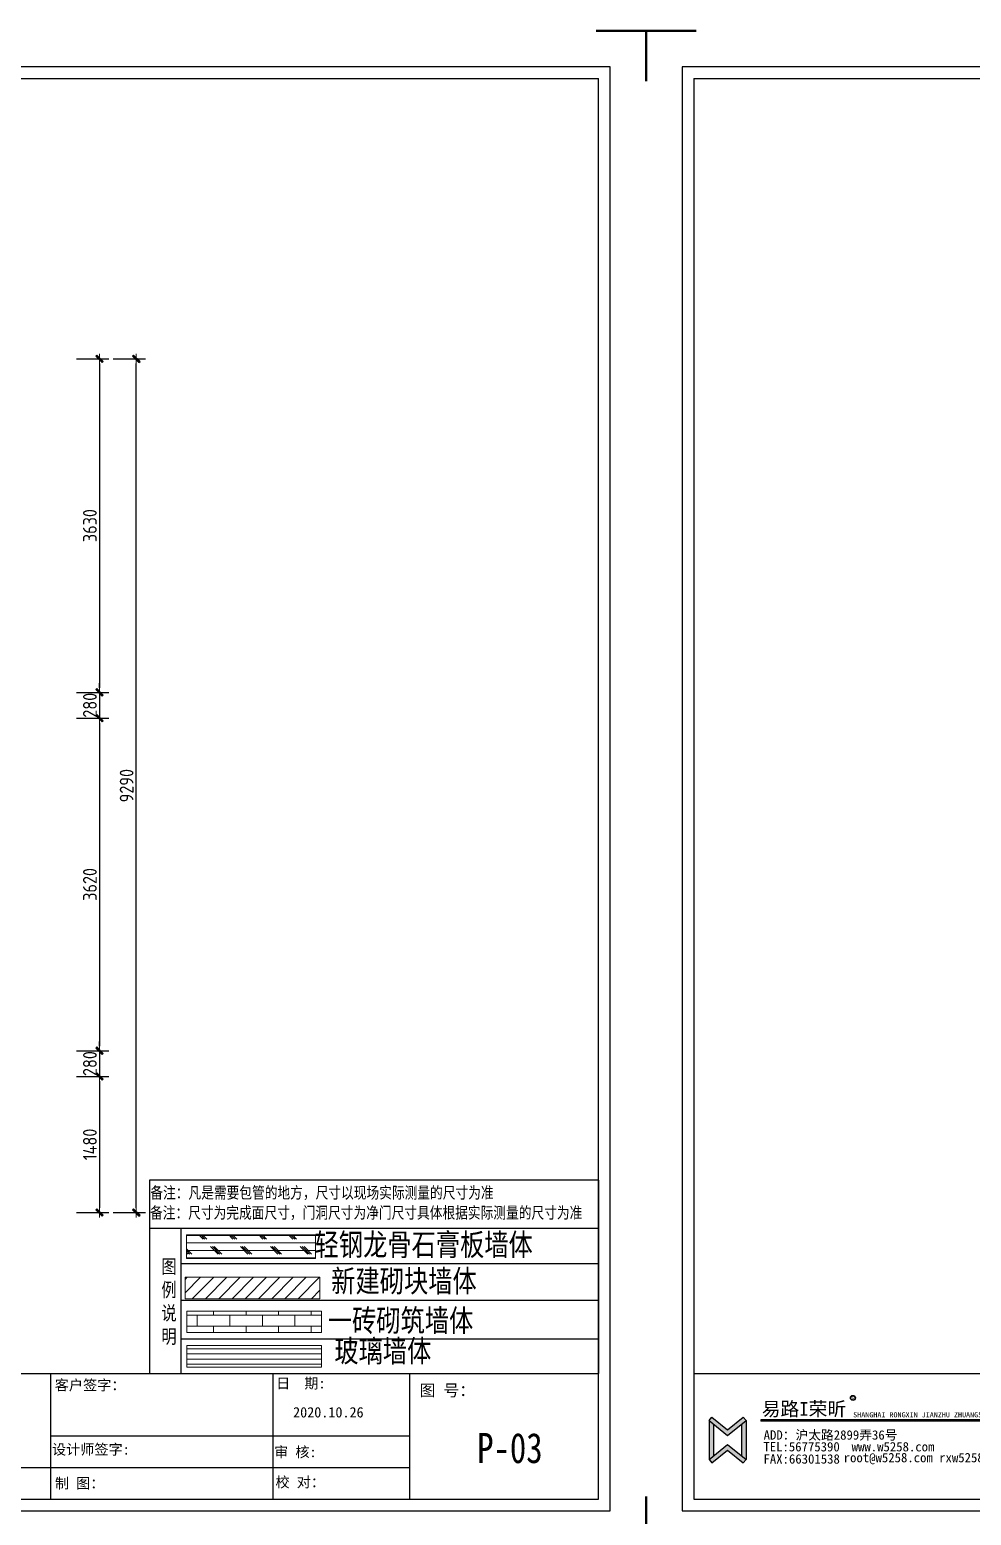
# Model space of a CAD drawing. Header units: millimetres. Extents: x -58733 to 427521, y -235734 to 553534.
# Drawn here: x 151180 to 161435, y -205360 to -189192 of the extents above; entities that cross this region are included whole.
import ezdxf

# ---------------------------------------------------------------- set-up
doc = ezdxf.new("R2010")
doc.units = ezdxf.units.MM
doc.layers.add('图框', color=251, linetype='Continuous')
doc.layers.add('目录文字', color=8, linetype='Continuous')
doc.layers.add('墙体', color=7, linetype='Continuous', lineweight=30)
doc.layers.add('建筑结构填充', color=8, linetype='Continuous', lineweight=18)
doc.styles.add('-仿宋_GB2312', font='simsun.ttc', dxfattribs={"width": 0.8})
doc.styles.add('CCD_DIM', font='ARCHS.SHX')
doc.styles.add('YQ_DIM', font='SUPEROS.SHX', dxfattribs={"width": 0.8, "bigfont": 'HZDX.SHX'})
doc.styles.add('宋体', font='simsun.ttc', dxfattribs={"height": 120})
doc.styles.add('英文', font='simhei.ttf')
doc.styles.add('黑体', font='simhei.ttf')
doc.dimstyles.new('海龍1：50', dxfattribs={"dimscale": 50, "dimtxt": 3, "dimasz": 1, "dimexe": 2, "dimexo": 2, "dimgap": 0.6, "dimtad": 1, "dimdec": 0, "dimrnd": 5, "dimdsep": 46, "dimtxsty": 'CCD_DIM', "dimblk": 'WS-cj', "dimcen": 1, "dimclrd": 242, "dimclre": 242, "dimclrt": 2, "dimadec": 0, "dimazin": 2, "dimtfac": 1, "dimtdec": 0, "dimtix": 1, "dimtmove": 2, "dimatfit": 3, "dimldrblk": 'CCD_Leader_Arrow', "dimfxl": 5, "dimfxlon": 1, "dimtolj": 1, "dimarcsym": 0})

# ---------------------------------------------------------------- blocks, each defined once
blk = doc.blocks.new('图框1比60')
h = blk.add_hatch(color=8)
edge = h.paths.add_edge_path()
edge.add_ellipse((163710, 45505), major_axis=(-0.2, 29.4), ratio=1, start_angle=269.6878, end_angle=449.6878)
edge.add_ellipse((163710, 45505), major_axis=(-0.2, 29.4), ratio=1, start_angle=89.5622, end_angle=269.5622)
edge = h.paths.add_edge_path(flags=16)
edge.add_ellipse((163710, 45505), major_axis=(0, 24.9), ratio=1, start_angle=269.966, end_angle=449.966)
edge.add_ellipse((163710, 45505), major_axis=(0, 24.9), ratio=1, start_angle=89.8872, end_angle=269.8872)
h = blk.add_hatch(color=8)
h.paths.add_polyline_path([(162213, 45056), (162434, 45236), (162401, 45277), (162213, 45124), (162025, 45277), (161992, 45236)])
h.paths.add_polyline_path([(162213, 44882), (162401, 44729), (162434, 44770), (162213, 44950), (161992, 44770), (162025, 44729)])
h = blk.add_hatch(color=8)
h.paths.add_polyline_path([(162044, 45193), (161992, 45236), (161992, 44770), (162044, 44813)])
h.paths.add_polyline_path([(162434, 45236), (162381, 45193), (162381, 44813), (162434, 44770)])
blk.add_hatch(color=8).paths.add_polyline_path([(162610, 45245), (162610, 45227), (166263, 45227), (166263, 45245)])
at = {"layer": '目录文字'}
h = blk.add_hatch(color=8, dxfattribs=at)
edge = h.paths.add_edge_path()
edge.add_ellipse((163710, 45505), major_axis=(-0.2, 29.4), ratio=1, start_angle=89.5622, end_angle=269.5622)
edge.add_ellipse((163710, 45505), major_axis=(-0.2, 29.4), ratio=1, start_angle=269.6621, end_angle=449.6621)
edge = h.paths.add_edge_path(flags=16)
edge.add_ellipse((163710, 45505), major_axis=(0, 24.9), ratio=1, start_angle=90.0288, end_angle=270.0288, ccw=False)
edge.add_ellipse((163710, 45505), major_axis=(0, 24.9), ratio=1, start_angle=-89.8872, end_angle=90.1128, ccw=False)
h.paths.add_polyline_path([(163689, 45539), (163733, 45539), (163733, 45472), (163689, 45472)], flags=9)
at = {"color": 8}
for p, q in [((161992, 45236), (162025, 45277)), ((161992, 45236), (161992, 44770)), ((161992, 45236), (162213, 45056)), ((162025, 45277), (162213, 45124)), ((162213, 45124), (162401, 45277)), ((162213, 45056), (162434, 45236)), ((162401, 45277), (162434, 45236)), ((162434, 45236), (162434, 44770)), ((166263, 45245), (162610, 45245)), ((166263, 45227), (162610, 45227)), ((162044, 45193), (162044, 44813)), ((162381, 45193), (162381, 44813)), ((161992, 44770), (162213, 44950)), ((162025, 44729), (162213, 44882)), ((162213, 44950), (162434, 44770)), ((162213, 44882), (162401, 44729)), ((161992, 44770), (162025, 44729)), ((162401, 44729), (162434, 44770))]:
    blk.add_line(p, q, dxfattribs=at)
blk.add_ellipse((163710, 45505, 0), major_axis=(0.1, 29.4), ratio=1, start_param=1.575118209033049, end_param=7.858303516212636, dxfattribs=at)
at = {"layer": '图框', "color": 121}
for p, q in [((161670, 61389), (161670, 44157)), ((186038, 61389), (161670, 61389)), ((186038, 44157), (186038, 61389)), ((161670, 44157), (186038, 44157))]:
    blk.add_line(p, q, dxfattribs=at)
at = {"layer": '图框', "color": 8}
for p, q in [((161809, 61249), (161809, 44297)), ((161809, 61249), (161809, 45797)), ((161809, 61249), (185898, 61249)), ((185898, 44297), (185898, 61249)), ((185898, 45797), (185898, 61249)), ((161809, 45797), (185898, 45797)), ((161809, 45797), (185898, 45797)), ((179360, 44297), (179360, 45797)), ((182010, 45797), (182010, 44297)), ((183644, 44297), (183644, 45797)), ((182010, 45047), (179360, 45047)), ((183644, 45047), (182010, 45047)), ((179360, 44672), (176692, 44672)), ((182010, 44672), (179360, 44672)), ((183644, 44672), (182010, 44672)), ((161809, 44297), (185898, 44297))]:
    blk.add_line(p, q, dxfattribs=at)
at = {"layer": '图框', "color": 121, "const_width": 28.3}
for points in [[(161841, 61818), (161241, 61818), (161241, 61217)], [(185866, 61818), (186467, 61818), (186467, 61217)], [(161841, 43728), (161241, 43728), (161241, 44329)], [(185866, 43728), (186467, 43728), (186467, 44329)]]:
    blk.add_lwpolyline(points, dxfattribs=at)
at = {"layer": '目录文字', "color": 8}
blk.add_line((162610, 45245), (162610, 45227), dxfattribs=at)
blk.add_ellipse((163710, 45505, 0), major_axis=(0.4, 24.9), ratio=1, start_param=1.571448490114663, end_param=7.854633797294249, dxfattribs=at)
for s, height, style, width, p in [('客户签字：', 123.8, '宋体', 0.999898, (179405, 45596)), ('日  期:', 123.8, '宋体', 0.999898, (182048, 45618)), ('图 号：', 139.1, '宋体', 0.999898, (183761, 45526)), ('易路I荣昕', 164.1, '黑体', 0.999898, (162621, 45292)), ('R', 44.9, 'YQ_DIM', 0.8, (163698, 45483, 0)), ('2020.10.26', 123.8, '宋体', 0.999898, (182251, 45272)), ('SHANGHAI RONGXIN JIANZHU ZHUANGSHI SHEJI GONGCHENG CO.,LTD', 61.54, '英文', 0.999898, (163713, 45273)), ('ADD：沪太路2899弄36号', 111.72, '英文', 0.999898, (162644, 45007)), ('TEL:56775390', 111.72, '英文', 0.999898, (162641, 44867)), ('root@w5258.com rxw5258@yahoo.com.cn', 111.72, '英文', 0.999898, (163600, 44737)), ('www.w5258.com', 111.72, '英文', 0.999898, (163695, 44867)), ('设计师签字:', 123.8, '宋体', 0.999898, (179372, 44829)), ('审 核:', 123.8, '宋体', 0.999898, (182025, 44798)), ('FAX:66301538', 111.72, '英文', 0.999898, (162642, 44721)), ('制 图：', 123.8, '宋体', 0.999898, (179407, 44425)), ('校 对：', 123.8, '宋体', 0.999898, (182041, 44438))]:
    blk.add_text(s, height=height, dxfattribs=dict(at, style=style, width=width)).set_placement(p)
blk = doc.blocks.new('WS-cj')
blk.add_hatch(color=1).paths.add_polyline_path([(0.59, 0.82), (-0.82, -0.59), (-0.59, -0.82), (0.82, 0.59)])
at = {"color": 1, "linetype": 'ByBlock', "lineweight": 0}
for p, q in [((-1.1, 0), (0, 0)), ((0, 0), (1.1, 0))]:
    blk.add_line(p, q, dxfattribs=at)
at = {"color": 1}
blk.add_lwpolyline([(0.59, 0.82), (-0.82, -0.59), (-0.59, -0.82), (0.82, 0.59)], close=True, dxfattribs=at)
blk = doc.blocks.new('*D765')
at = {"color": 242, "lineweight": -2}
for p, q in [((151691, -192774), (152041, -192774)), ((151941, -192824), (151941, -196354)), ((151691, -196404), (152041, -196404))]:
    blk.add_line(p, q, dxfattribs=at)
at = {"layer": 'Defpoints', "color": 0}
for p in [(151541, -192774), (151541, -196404), (151941, -196404)]:
    blk.add_point(p, dxfattribs=at)
at = {"color": 242, "lineweight": -2, "xscale": 50, "yscale": 50, "zscale": 50}
for p, rotation in [((151941, -192774), 90), ((151941, -196404), 270)]:
    blk.add_blockref('WS-cj', p, dxfattribs=dict(at, rotation=rotation))
at = {"color": 2, "insert": (151836, -194589), "char_height": 150, "attachment_point": 5, "rotation": 90, "style": 'CCD_DIM'}
blk.add_mtext('\\A1;3630', dxfattribs=at)
blk = doc.blocks.new('CCD_Leader_Arrow')
at = {"color": 1, "linetype": 'ByBlock'}
blk.add_line((0, 0), (-1, 0), dxfattribs=at)
for points in [[(-0.86, 0.67), (-0.6, 0.85), (-0.24, 0), (0, 0)], [(-0.86, -0.67), (-0.6, -0.85), (-0.24, 0), (0, 0)]]:
    blk.add_solid(points, dxfattribs=at)
blk = doc.blocks.new('*D766')
at = {"color": 242, "lineweight": -2}
for p, q in [((151691, -196404), (152041, -196404)), ((151941, -196354), (151941, -196304)), ((151941, -196404), (151941, -196684)), ((151691, -196684), (152041, -196684)), ((151941, -196734), (151941, -196784))]:
    blk.add_line(p, q, dxfattribs=at)
at = {"layer": 'Defpoints', "color": 0}
for p in [(151541, -196404), (151541, -196684), (151941, -196684)]:
    blk.add_point(p, dxfattribs=at)
at = {"color": 242, "lineweight": -2, "xscale": 50, "yscale": 50, "zscale": 50}
for p, rotation in [((151941, -196404), 270), ((151941, -196684), 90)]:
    blk.add_blockref('WS-cj', p, dxfattribs=dict(at, rotation=rotation))
at = {"color": 2, "insert": (151836, -196544), "char_height": 150, "attachment_point": 5, "rotation": 90, "style": 'CCD_DIM'}
blk.add_mtext('\\A1;280', dxfattribs=at)
blk = doc.blocks.new('*D767')
at = {"color": 242, "lineweight": -2}
for p, q in [((151691, -196684), (152041, -196684)), ((151941, -196734), (151941, -200254)), ((151691, -200304), (152041, -200304))]:
    blk.add_line(p, q, dxfattribs=at)
at = {"layer": 'Defpoints', "color": 0}
for p in [(151541, -196684), (151541, -200304), (151941, -200304)]:
    blk.add_point(p, dxfattribs=at)
at = {"color": 242, "lineweight": -2, "xscale": 50, "yscale": 50, "zscale": 50}
for p, rotation in [((151941, -196684), 90), ((151941, -200304), 270)]:
    blk.add_blockref('WS-cj', p, dxfattribs=dict(at, rotation=rotation))
at = {"color": 2, "insert": (151836, -198494), "char_height": 150, "attachment_point": 5, "rotation": 90, "style": 'CCD_DIM'}
blk.add_mtext('\\A1;3620', dxfattribs=at)
blk = doc.blocks.new('*D768')
at = {"color": 242, "lineweight": -2}
for p, q in [((151691, -200304), (152041, -200304)), ((151941, -200254), (151941, -200204)), ((151941, -200304), (151941, -200584)), ((151691, -200584), (152041, -200584)), ((151941, -200634), (151941, -200684))]:
    blk.add_line(p, q, dxfattribs=at)
at = {"layer": 'Defpoints', "color": 0}
for p in [(151541, -200304), (151541, -200584), (151941, -200584)]:
    blk.add_point(p, dxfattribs=at)
at = {"color": 242, "lineweight": -2, "xscale": 50, "yscale": 50, "zscale": 50}
for p, rotation in [((151941, -200304), 270), ((151941, -200584), 90)]:
    blk.add_blockref('WS-cj', p, dxfattribs=dict(at, rotation=rotation))
at = {"color": 2, "insert": (151836, -200444), "char_height": 150, "attachment_point": 5, "rotation": 90, "style": 'CCD_DIM'}
blk.add_mtext('\\A1;280', dxfattribs=at)
blk = doc.blocks.new('*D769')
at = {"color": 242, "lineweight": -2}
for p, q in [((151691, -200584), (152041, -200584)), ((151941, -200634), (151941, -202014)), ((151691, -202064), (152041, -202064))]:
    blk.add_line(p, q, dxfattribs=at)
at = {"layer": 'Defpoints', "color": 0}
for p in [(151541, -200584), (151541, -202064), (151941, -202064)]:
    blk.add_point(p, dxfattribs=at)
at = {"color": 242, "lineweight": -2, "xscale": 50, "yscale": 50, "zscale": 50}
for p, rotation in [((151941, -200584), 90), ((151941, -202064), 270)]:
    blk.add_blockref('WS-cj', p, dxfattribs=dict(at, rotation=rotation))
at = {"color": 2, "insert": (151836, -201324), "char_height": 150, "attachment_point": 5, "rotation": 90, "style": 'CCD_DIM'}
blk.add_mtext('\\A1;1480', dxfattribs=at)
blk = doc.blocks.new('*D770')
at = {"color": 242, "lineweight": -2}
for p, q in [((152091, -192774), (152441, -192774)), ((152341, -202014), (152341, -192824)), ((152091, -202064), (152441, -202064))]:
    blk.add_line(p, q, dxfattribs=at)
at = {"layer": 'Defpoints', "color": 0}
for p in [(151541, -192774), (152341, -192774), (151541, -202064)]:
    blk.add_point(p, dxfattribs=at)
at = {"color": 242, "lineweight": -2, "xscale": 50, "yscale": 50, "zscale": 50}
for p, rotation in [((152341, -192774), 90), ((152341, -202064), 270)]:
    blk.add_blockref('WS-cj', p, dxfattribs=dict(at, rotation=rotation))
at = {"color": 2, "insert": (152236, -197419), "char_height": 150, "attachment_point": 5, "rotation": 90, "style": 'CCD_DIM'}
blk.add_mtext('\\A1;9290', dxfattribs=at)

msp = doc.modelspace()

# ---------------------------------------------------------------- hatches: boundary and pattern name
at = {"layer": '建筑结构填充'}
h = msp.add_hatch(dxfattribs=at)
h.set_pattern_fill('CORK', color=4, scale=651.755786)
h.set_pattern_definition([(0, (12736.95, -292418.89), (0, 81.469473), []), (135, (12777.68, -292459.62), (-162.93895, -162.93895), [115.21523, -115.21523]), (135, (12798.05, -292459.62), (-162.93895, -162.93895), [115.21523, -115.21523]), (135, (12818.42, -292459.62), (-162.93895, -162.93895), [115.21523, -115.21523])])
h.paths.add_polyline_path([(154291.1, -202563.8), (154291.1, -202308.4), (152887.7, -202308.4), (152887.7, -202563.8)])
h = msp.add_hatch(dxfattribs=at)
h.set_pattern_fill('ANSI31', color=4, scale=814.694732)
h.set_pattern_definition([(45, (12736.95, -292234.6), (-72.00952, 72.00952), [])])
h.paths.add_polyline_path([(154341.5, -203002.9), (154341.5, -202769.9), (152872.4, -202769.9), (152872.4, -203002.9)])
h = msp.add_hatch(dxfattribs=at)
h.set_pattern_fill('AR-BRSTD', color=4, scale=1.74752, style=0)
h.set_pattern_definition([(0, (-1756703.23, -906952.33), (0, 118.380164), []), (90, (-1756703.23, -906952.33), (-177.548052, 118.380164), [118.380164, -118.380164])])
h.paths.add_polyline_path([(154359.8, -203138.3), (152890.7, -203138.3), (152890.7, -203371.3), (154359.8, -203371.3)])
h = msp.add_hatch(dxfattribs=at)
h.set_pattern_fill('ANSI31', color=4, scale=17.475202, angle=315, style=0)
h.set_pattern_definition([(0, (-1737786.296, -841500.344), (2e-14, 55.4837664), [])])
h.paths.add_polyline_path([(152890.7, -203513.5), (152890.7, -203746.5), (154359.8, -203746.5), (154359.8, -203513.5)])

# ---------------------------------------------------------------- linework, layer by layer
at = {"layer": '图框', "color": 135}
for p, q in [((157375.1, -201713.8), (152485.9, -201713.8)), ((152485.9, -201713.8), (152485.9, -202236.3)), ((157375.1, -201713.8), (157375.1, -203815.9)), ((152485.9, -202236.3), (152485.9, -203815.9)), ((152485.9, -202236.3), (157375.1, -202236.3)), ((152827.8, -202236.3), (152827.8, -203815.9)), ((152827.8, -202618.7), (156722.4, -202618.7)), ((156722.4, -202618.7), (157375.1, -202618.7)), ((152827.8, -203017.3), (157375.1, -203017.3)), ((152827.8, -203439.6), (157375.1, -203439.6)), ((152485.9, -203815.9), (157375.1, -203815.9))]:
    msp.add_line(p, q, dxfattribs=at)
at = {"layer": '图框'}
for p, q in [((152485.9, -202236.3), (152827.8, -202236.3)), ((152827.8, -202236.3), (156722.4, -202236.3)), ((156722.4, -202236.3), (157329, -202236.3))]:
    msp.add_line(p, q, dxfattribs=at)
at = {"layer": '建筑结构填充', "color": 2}
for p, q in [((152887.7, -202308.4), (154291.1, -202308.4)), ((152887.7, -202563.8), (152887.7, -202308.4)), ((154291.1, -202563.8), (154291.1, -202308.4)), ((152887.7, -202563.8), (154291.1, -202563.8))]:
    msp.add_line(p, q, dxfattribs=at)
for points in [[(152872.4, -202769.9), (154341.5, -202769.9), (154341.5, -203002.9), (152872.4, -203002.9)], [(152890.7, -203138.3), (154359.8, -203138.3), (154359.8, -203371.3), (152890.7, -203371.3)], [(152890.7, -203513.5), (154359.8, -203513.5), (154359.8, -203746.5), (152890.7, -203746.5)]]:
    msp.add_lwpolyline(points, close=True, dxfattribs=at)

# ---------------------------------------------------------------- block references
at = {"layer": '墙体', "color": 0, "xscale": 0.9120113186390109, "yscale": 0.9120113186390109, "zscale": 0.9120113186390109}
for p in [(-12166.2, -245583.6), (10840.1, -245583.6)]:
    msp.add_blockref('图框1比60', p, dxfattribs=at)

# ---------------------------------------------------------------- texts
at = {"layer": '目录文字', "color": 1, "char_height": 126.89, "width": 5834.63, "attachment_point": 1, "style": '-仿宋_GB2312'}
for s, insert in [('{\\f宋体|b1|i0|c134|p2;备注：凡是需要包管的地方，尺寸以现场实际测量的尺寸为准}', (152494, -201785)), ('{\\f宋体|b1|i0|c134|p2;备注：尺寸为完成面尺寸，门洞尺寸为净门尺寸具体根据实际测量的尺寸为准}', (152490.9, -202002.9))]:
    msp.add_mtext(s, dxfattribs=dict(at, insert=insert))
at = {"layer": '目录文字', "attachment_point": 1, "style": '-仿宋_GB2312'}
for s, insert, char_height, width in [('{\\fChangFangSong|b0|i0|c134|p49;轻钢龙骨石膏板墙体}', (154282.7, -202292.7), 241.999, 3602.869), ('{\\FChangFangSong|c134;^I\\f宋体|b0|i0|c134|p2;图例说明}', (152614.6, -202575.3), 152.268, 177.321), ('{\\fChangFangSong|b0|i0|c134|p49;新建砌块墙体}', (154464.5, -202689.4), 241.999, 3602.869), ('{\\fChangFangSong|b0|i0|c134|p49;一砖砌筑墙体}', (154426.8, -203118.6), 241.999, 3602.869), ('{\\fChangFangSong|b0|i0|c134|p49;玻璃墙体}', (154498.3, -203451), 241.999, 3602.869)]:
    msp.add_mtext(s, dxfattribs=dict(at, insert=insert, char_height=char_height, width=width))
at = {"layer": '目录文字', "insert": (156052.7, -204463.5), "char_height": 327.869, "attachment_point": 1, "style": '-仿宋_GB2312'}
msp.add_mtext('{\\fNSimSun|b0|i0|c134|p49;P-03}', dxfattribs=at)

# ---------------------------------------------------------------- dimensions: what is measured, and where the dimension line sits
for base, p1, p2, picture, middle in [((151941.5, -196404.3), (151541.5, -192774.3), (151541.5, -196404.3), '*D765', (151836.5, -194589.3)), ((152341.5, -192774.3), (151541.5, -202064.3), (151541.5, -192774.3), '*D770', (152236.5, -197419.3)), ((151941.5, -196684.3), (151541.5, -196404.3), (151541.5, -196684.3), '*D766', (151836.5, -196544.3)), ((151941.5, -200304.3), (151541.5, -196684.3), (151541.5, -200304.3), '*D767', (151836.5, -198494.3)), ((151941.5, -200584.3), (151541.5, -200304.3), (151541.5, -200584.3), '*D768', (151836.5, -200444.3)), ((151941.5, -202064.3), (151541.5, -200584.3), (151541.5, -202064.3), '*D769', (151836.5, -201324.3))]:
    dim = msp.add_linear_dim(base=base, p1=p1, p2=p2, angle=90, dimstyle='海龍1：50')
    dim.commit()
    dim.dimension.update_dxf_attribs({"geometry": picture, "text_midpoint": middle})

doc.saveas('drawing.dxf')
